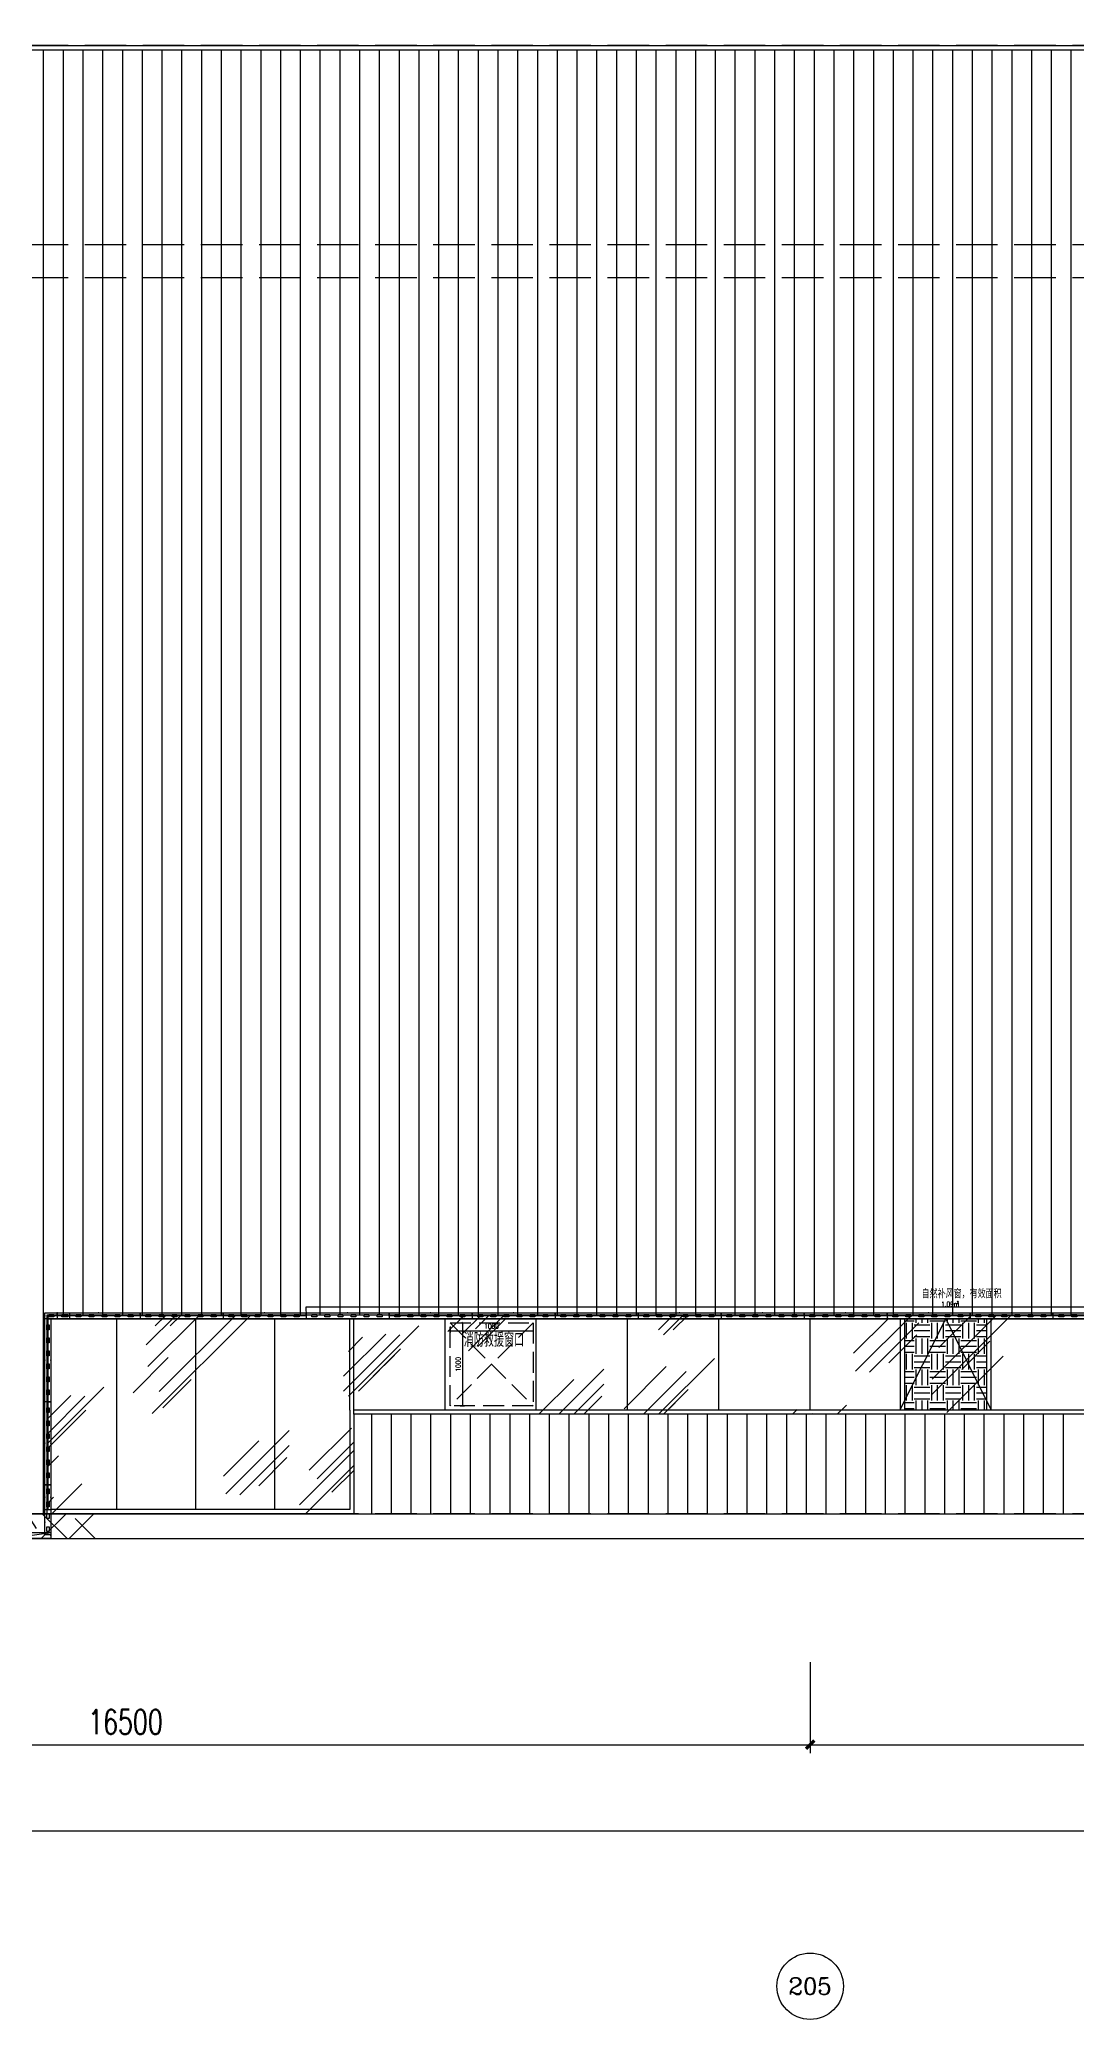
# Model space of a CAD drawing. Extents: x -2377130 to 293730, y -2 to 754590.
# Drawn here: x -1229179 to -1216687, y 511142 to 535010 of the extents above; entities that cross this region are included whole.
import ezdxf
from ezdxf.enums import TextEntityAlignment as Align

# ---------------------------------------------------------------- set-up
doc = ezdxf.new("R2010")
doc.units = 0
doc.header["$LTSCALE"] = 1000
doc.header["$MEASUREMENT"] = 0
for name, pattern in [('__DASH', [0.35, 0.25, -0.1]), ('DASH', [0.35, 0.25, -0.1]), ('DOTE', [2.42, 2, -0.2, 0.02, -0.2])]:
    doc.linetypes.add(name, pattern=pattern)
doc.layers.get('Defpoints').update_dxf_attribs({"color": 210})
for name, color, linetype in [('0 @ 1', 7, 'Continuous'), ('A-AXIS-D', 1, 'Continuous'), ('A-AXIS-DOTE', 14, 'DOTE'), ('A-HATCH-2', 251, 'Continuous'), ('A-LIN-V', 9, 'Continuous'), ('A-WINDOW', 140, 'Continuous'), ('AS-WALL', 40, 'Continuous'), ('DIM-照明', 3, 'Continuous'), ('EQUIP-照明', 3, 'Continuous'), ('PUB_DIM', 3, 'Continuous'), ('PUB_TEXT', 7, 'Continuous'), ('SPACE', 7, 'Continuous'), ('SPACE_HATCH', 8, 'Continuous'), ('建-文字', 7, 'Continuous'), ('照明-灯具', 3, 'Continuous')]:
    doc.layers.add(name, color=color, linetype=linetype)
doc.layers.add('A-WALL-HATCH', color=8, linetype='Continuous', lineweight=13)
doc.styles.add('_TCH_AXIS', font='COMPLEX', dxfattribs={"bigfont": 'GBCBIG'})
doc.styles.add('_TCH_DIM_T3', font='SIMPLEX', dxfattribs={"width": 0.705882, "bigfont": 'GBCBIG'})
doc.styles.add('_TCH_SPACE', font='SIMPLEX', dxfattribs={"height": 5, "bigfont": 'GBCBIG'})
doc.styles.add('_TEL_DIM', font='SIMPLEX', dxfattribs={"width": 0.8, "height": 3.5, "bigfont": 'HZTXT'})
doc.styles.add('A-DIM_T3', font='SIMPLEX', dxfattribs={"width": 0.705882, "bigfont": 'GBCBIG'})
doc.styles.add('A-STANDARD', font='SIMPLEX', dxfattribs={"bigfont": 'GBCBIG'})
doc.styles.add('TG_LINETYPE', font='SIMPLEX', dxfattribs={"width": 0.8, "height": 3, "bigfont": 'HZTXT'})
doc.linetypes.add('灯带', pattern='A,0.4,-0.9,["线条1",TG_LINETYPE,S=0.1,R=0,X=-0.8,Y=-0.15],0', length=1.3)
doc.dimstyles.new('_TCH_ARCH&&20', dxfattribs={"dimtxt": 59.5, "dimasz": 20, "dimexe": 20, "dimexo": 20, "dimgap": 25.25, "dimtad": 1, "dimdec": 0, "dimzin": 0, "dimdsep": 46, "dimtxsty": '_TCH_DIM_T3', "dimblk": 'ARCHTICK', "dimcen": 0.09, "dimclrt": 7, "dimazin": 2, "dimtfac": 1, "dimtdec": 0, "dimtix": 1, "dimtmove": 2, "dimatfit": 3, "dimfxl": 0, "dimtolj": 1, "dimtzin": 0, "dimarcsym": 0})

# ---------------------------------------------------------------- blocks, each defined once
blk = doc.blocks.new('_ArchTick')
at = {"color": 0, "linetype": 'ByBlock', "const_width": 0.4}
blk.add_lwpolyline([(-0.5, -0.5), (0.5, 0.5)], dxfattribs=at)
blk = doc.blocks.new('*D745')
at = {"layer": 'Defpoints', "color": 0}
for p in [(-1224234, 519517), (-1223234, 519517), (-1223234, 519444)]:
    blk.add_point(p, dxfattribs=at)
at = {"layer": 'PUB_DIM', "color": 0, "lineweight": -2}
for p, q in [((-1224234, 519497), (-1224234, 519424)), ((-1224234, 519444), (-1223234, 519444)), ((-1223234, 519497), (-1223234, 519424))]:
    blk.add_line(p, q, dxfattribs=at)
at = {"layer": 'PUB_DIM', "color": 0, "lineweight": -2, "xscale": 20, "yscale": 20, "zscale": 20, "rotation": 180}
blk.add_blockref('_ArchTick', (-1224234, 519444), dxfattribs=at)
at = {"layer": 'PUB_DIM', "color": 0, "lineweight": -2, "xscale": 20, "yscale": 20, "zscale": 20}
blk.add_blockref('_ArchTick', (-1223234, 519444), dxfattribs=at)
at = {"layer": 'PUB_DIM', "color": 7, "insert": (-1223734, 519499), "char_height": 59.5, "attachment_point": 5, "style": '_TCH_DIM_T3'}
blk.add_mtext('\\A1;1000', dxfattribs=at)
blk = doc.blocks.new('*D746')
at = {"layer": 'Defpoints', "color": 0}
for p in [(-1224132, 519539), (-1224081, 519539), (-1224132, 518539)]:
    blk.add_point(p, dxfattribs=at)
at = {"layer": 'PUB_DIM', "color": 0, "lineweight": -2}
for p, q in [((-1224112, 519539), (-1224061, 519539)), ((-1224081, 518539), (-1224081, 519539)), ((-1224112, 518539), (-1224061, 518539))]:
    blk.add_line(p, q, dxfattribs=at)
at = {"layer": 'PUB_DIM', "color": 0, "lineweight": -2, "xscale": 20, "yscale": 20, "zscale": 20}
for p, rotation in [((-1224081, 519539), 90), ((-1224081, 518539), 270)]:
    blk.add_blockref('_ArchTick', p, dxfattribs=dict(at, rotation=rotation))
at = {"layer": 'PUB_DIM', "color": 7, "insert": (-1224136, 519039), "char_height": 59.5, "attachment_point": 5, "rotation": 90, "style": '_TCH_DIM_T3'}
blk.add_mtext('\\A1;1000', dxfattribs=at)
blk = doc.blocks.new('12ZA')
at = {"color": 3}
for p, q in [((11454727, 202786), (11455727, 202786)), ((11454727, 202712), (11454727, 202786)), ((11454727, 202712), (11454727, 202737)), ((11455727, 202712), (11454727, 202712)), ((11454812, 202763), (11454871, 202763)), ((11454812, 202734), (11454812, 202763)), ((11454871, 202734), (11454812, 202734)), ((11454871, 202763), (11454871, 202734)), ((11454969, 202763), (11455028, 202763)), ((11454969, 202734), (11454969, 202763)), ((11455028, 202734), (11454969, 202734)), ((11455028, 202763), (11455028, 202734)), ((11455126, 202763), (11455185, 202763)), ((11455126, 202734), (11455126, 202763)), ((11455185, 202734), (11455126, 202734)), ((11455185, 202763), (11455185, 202734)), ((11455283, 202763), (11455342, 202763)), ((11455283, 202734), (11455283, 202763)), ((11455342, 202734), (11455283, 202734)), ((11455342, 202763), (11455342, 202734)), ((11455439, 202763), (11455499, 202763)), ((11455439, 202734), (11455439, 202763)), ((11455499, 202734), (11455439, 202734)), ((11455499, 202763), (11455499, 202734)), ((11455596, 202763), (11455656, 202763)), ((11455596, 202734), (11455596, 202763)), ((11455656, 202734), (11455596, 202734)), ((11455656, 202763), (11455656, 202734)), ((11455727, 202712), (11455727, 202786)), ((11455727, 202737), (11455727, 202712))]:
    blk.add_line(p, q, dxfattribs=at)
for p in [(11454727, 202749), (11454727, 202749), (11454727, 202749), (11455227, 202786), (11455227, 202786), (11455227, 202786), (11455227, 202712), (11455227, 202712), (11455227, 202712), (11455727, 202749), (11455727, 202749), (11455727, 202749), (11455727, 202749), (11455727, 202749)]:
    blk.add_point(p, dxfattribs=at)
at = {"color": 3, "style": '_TEL_DIM', "flags": 1}
for tag in ['REMARK', 'A']:
    blk.add_attdef(tag, text='', height=0.01, dxfattribs=at).set_placement((11455227, 202712), align=Align.MIDDLE_CENTER)
blk = doc.blocks.new('$equip_U$00000141(SEELE-PC)')
at = {"color": 8}
for p in [(-1, 0), (0, 0.074), (0, -0.074), (1, -0.024)]:
    blk.add_point(p, dxfattribs=at)
at = {"color": 8, "xscale": 0.002, "yscale": 0.002, "zscale": 0.002}
blk.add_blockref('12ZA', (-22910.454, -405.497), dxfattribs=at)
at = {"color": 7, "style": '_TEL_DIM', "flags": 1}
for tag in ['A', 'REMARK']:
    blk.add_attdef(tag, text='', height=0.00002, dxfattribs=at).set_placement((0, 0), align=Align.MIDDLE_CENTER)
blk = doc.blocks.new('$equip_U$00000080(LAPTOP-0UNQ9FSO)')
at = {"color": 4}
blk.add_blockref('$equip_U$00000141(SEELE-PC)', (1, 0.074), dxfattribs=at)
at = {"color": 7, "style": '_TEL_DIM', "flags": 1}
for tag in ['A', 'REMARK']:
    blk.add_attdef(tag, text='', height=0.00002, dxfattribs=at).set_placement((0, 0), align=Align.MIDDLE_CENTER)
blk = doc.blocks.new('az6')
at = {"color": 3}
for p, q in [((11456875, 202786), (11457175, 202786)), ((11456875, 202712), (11456875, 202786)), ((11456875, 202712), (11456875, 202737)), ((11456875, 202712), (11456875, 202737)), ((11457175, 202712), (11456875, 202712)), ((11457175, 202712), (11456875, 202712)), ((11456924, 202763), (11456983, 202763)), ((11456924, 202734), (11456924, 202763)), ((11456983, 202734), (11456924, 202734)), ((11456983, 202763), (11456983, 202734)), ((11457081, 202763), (11457140, 202763)), ((11457081, 202734), (11457081, 202763)), ((11457140, 202734), (11457081, 202734)), ((11457140, 202763), (11457140, 202734)), ((11457175, 202712), (11457175, 202786))]:
    blk.add_line(p, q, dxfattribs=at)
blk = doc.blocks.new('$equip_U$00000143(SEELE-PC)')
at = {"color": 8}
for p in [(-0.3, 0), (0, 0.074), (0.3, 0), (0, -0.074)]:
    blk.add_point(p, dxfattribs=at)
at = {"layer": '0 @ 1', "color": 8, "xscale": 0.002, "yscale": 0.002, "zscale": 0.002}
blk.add_blockref('az6', (-22914.05, -405.497), dxfattribs=at)
at = {"color": 7, "style": '_TEL_DIM', "flags": 1}
for tag in ['A', 'REMARK']:
    blk.add_attdef(tag, text='', height=0.00002, dxfattribs=at).set_placement((0, 0), align=Align.MIDDLE_CENTER)
blk = doc.blocks.new('$equip_U$00000082(LAPTOP-0UNQ9FSO)')
at = {"color": 4}
blk.add_blockref('$equip_U$00000143(SEELE-PC)', (0.3, 0.074), dxfattribs=at)
at = {"color": 7, "style": '_TEL_DIM', "flags": 1}
for tag in ['A', 'REMARK']:
    blk.add_attdef(tag, text='', height=0.00002, dxfattribs=at).set_placement((0, 0), align=Align.MIDDLE_CENTER)
blk = doc.blocks.new('12z7')
at = {"color": 3}
blk.add_lwpolyline([(12024483, 121558), (12024983, 121483), (12025483, 121558)], dxfattribs=at)
for p in [(12024483, 121520), (12024984, 121558), (12025483, 121520), (12024983, 121483)]:
    blk.add_point(p, dxfattribs=at)
at = {"layer": '照明-灯具', "color": 3}
for p, q in [((12024726, 121707), (12024659, 121607)), ((12024726, 121558), (12024726, 121707)), ((12024726, 121707), (12024792, 121607)), ((12024984, 121707), (12024917, 121607)), ((12024984, 121558), (12024984, 121707)), ((12024984, 121707), (12025050, 121607)), ((12025242, 121707), (12025175, 121607)), ((12025242, 121558), (12025242, 121707)), ((12025242, 121707), (12025308, 121607))]:
    blk.add_line(p, q, dxfattribs=at)
blk.add_lwpolyline([(12024483, 121558), (12025483, 121558), (12025483, 121483), (12024483, 121483)], close=True, dxfattribs=at)
for p in [(12024483, 121520), (12024983, 121558), (12024984, 121558), (12024483, 121483)]:
    blk.add_point(p, dxfattribs=at)
at = {"layer": '照明-灯具', "color": 3, "style": '_TEL_DIM', "flags": 1}
for tag in ['A', 'REMARK']:
    blk.add_attdef(tag, text='', height=0.01, dxfattribs=at).set_placement((12024984, 121558), align=Align.MIDDLE_CENTER)
blk = doc.blocks.new('$equip_U$00000150(SEELE-PC)')
at = {"color": 8}
for p in [(0, 0), (-1, -0.075), (0, -0.15), (1, -0.075)]:
    blk.add_point(p, dxfattribs=at)
at = {"color": 8, "xscale": 0.002, "yscale": 0.002, "zscale": 0.002}
blk.add_blockref('12z7', (-24049.967, -243.115), dxfattribs=at)
at = {"color": 7, "style": '_TEL_DIM', "flags": 1}
for tag in ['A', 'REMARK']:
    blk.add_attdef(tag, text='', height=0.00002, dxfattribs=at).set_placement((0, 0), align=Align.MIDDLE_CENTER)
blk = doc.blocks.new('$equip_U$00000075(LAPTOP-0UNQ9FSO)')
at = {"color": 4, "linetype": '灯带'}
blk.add_blockref('$equip_U$00000150(SEELE-PC)', (1, 0.15), dxfattribs=at)
at = {"color": 7, "style": '_TEL_DIM', "flags": 1}
for tag in ['A', 'REMARK']:
    blk.add_attdef(tag, text='', height=0.00002, dxfattribs=at).set_placement((0, 0), align=Align.MIDDLE_CENTER)

msp = doc.modelspace()

# ---------------------------------------------------------------- linework, layer by layer
at = {"layer": 'A-AXIS-D', "color": 8}
for p, q in [((-1219895, 515450), (-1219895, 514353.4)), ((-1219895, 515450), (-1219895, 514353.4)), ((-1236395, 514453.4), (-1219895, 514453.4)), ((-1219895, 514453.4), (-1203395, 514453.4)), ((-1237045, 513413.4), (-1153245, 513413.4))]:
    msp.add_line(p, q, dxfattribs=at)
msp.add_circle((-1219895, 511541.7), 400, dxfattribs=at)
at = {"layer": 'A-AXIS-DOTE', "color": 8, "linetype": '__DASH', "ltscale": 2}
for p, q in [((-1146235.9, 534937.5), (-1244054.1, 534937.5)), ((-1146235.9, 532537.5), (-1244054.1, 532537.5)), ((-1146235.9, 532137.5), (-1244054.1, 532137.5)), ((-1146235.9, 517237.5), (-1244054.1, 517237.5))]:
    msp.add_line(p, q, dxfattribs=at)
at = {"layer": 'A-HATCH-2', "color": 8, "linetype": 'Continuous'}
for p, q in [((-1229131, 517237.5), (-1229131, 534887.5)), ((-1228892.9, 519637.5), (-1228892.9, 534887.5)), ((-1228654.7, 519637.5), (-1228654.7, 534887.5)), ((-1228416.6, 519637.5), (-1228416.6, 534887.5)), ((-1228178.5, 519637.5), (-1228178.5, 534887.5)), ((-1227940.4, 519637.5), (-1227940.4, 534887.5)), ((-1227702.2, 519637.5), (-1227702.2, 534887.5)), ((-1227464.1, 519637.5), (-1227464.1, 534887.5)), ((-1227226, 519637.5), (-1227226, 534887.5)), ((-1226987.9, 519637.5), (-1226987.9, 534887.5)), ((-1226749.7, 519637.5), (-1226749.7, 534887.5)), ((-1226511.6, 519637.5), (-1226511.6, 534887.5)), ((-1226273.5, 519637.5), (-1226273.5, 534887.5)), ((-1226035.4, 519637.5), (-1226035.4, 534887.5)), ((-1225797.2, 519637.5), (-1225797.2, 534887.5)), ((-1225559.1, 519637.5), (-1225559.1, 534887.5)), ((-1225321, 519637.5), (-1225321, 534887.5)), ((-1225082.9, 519637.5), (-1225082.9, 534887.5)), ((-1224844.7, 519637.5), (-1224844.7, 534887.5)), ((-1224606.6, 519637.5), (-1224606.6, 534887.5)), ((-1224368.5, 519637.5), (-1224368.5, 534887.5)), ((-1224130.4, 519637.5), (-1224130.4, 534887.5)), ((-1223892.2, 519637.5), (-1223892.2, 534887.5)), ((-1223654.1, 519637.5), (-1223654.1, 534887.5)), ((-1223416, 519637.5), (-1223416, 534887.5)), ((-1223177.9, 519637.5), (-1223177.9, 534887.5)), ((-1222939.7, 519637.5), (-1222939.7, 534887.5)), ((-1222701.6, 519637.5), (-1222701.6, 534887.5)), ((-1222463.5, 519637.5), (-1222463.5, 534887.5)), ((-1222225.4, 519637.5), (-1222225.4, 534887.5)), ((-1221987.2, 519637.5), (-1221987.2, 534887.5)), ((-1221749.1, 519637.5), (-1221749.1, 534887.5)), ((-1221511, 519637.5), (-1221511, 534887.5)), ((-1221272.9, 519637.5), (-1221272.9, 534887.5)), ((-1221034.7, 519637.5), (-1221034.7, 534887.5)), ((-1220796.6, 519637.5), (-1220796.6, 534887.5)), ((-1220558.5, 519637.5), (-1220558.5, 534887.5)), ((-1220320.4, 519637.5), (-1220320.4, 534887.5)), ((-1220082.2, 519637.5), (-1220082.2, 534887.5)), ((-1219844.1, 519637.5), (-1219844.1, 534887.5)), ((-1219606, 519637.5), (-1219606, 534887.5)), ((-1219367.9, 519637.5), (-1219367.9, 534887.5)), ((-1219129.7, 519637.5), (-1219129.7, 534887.5)), ((-1218891.6, 519637.5), (-1218891.6, 534887.5)), ((-1218653.5, 519637.5), (-1218653.5, 534887.5)), ((-1218415.4, 519637.5), (-1218415.4, 534887.5)), ((-1218177.2, 519637.5), (-1218177.2, 534887.5)), ((-1217939.1, 519637.5), (-1217939.1, 534887.5)), ((-1217701, 519637.5), (-1217701, 534887.5)), ((-1217462.9, 519637.5), (-1217462.9, 534887.5)), ((-1217224.7, 519637.5), (-1217224.7, 534887.5)), ((-1216986.6, 519637.5), (-1216986.6, 534887.5)), ((-1216748.5, 519637.5), (-1216748.5, 534887.5)), ((-1225178.5, 517237.5), (-1225178.5, 518437.5)), ((-1224940.4, 517237.5), (-1224940.4, 518437.5)), ((-1224702.2, 517237.5), (-1224702.2, 518437.5)), ((-1224464.1, 517237.5), (-1224464.1, 518437.5)), ((-1224226, 517237.5), (-1224226, 518437.5)), ((-1223987.9, 517237.5), (-1223987.9, 518437.5)), ((-1223749.7, 517237.5), (-1223749.7, 518437.5)), ((-1223511.6, 517237.5), (-1223511.6, 518437.5)), ((-1223273.5, 517237.5), (-1223273.5, 518437.5)), ((-1223035.4, 517237.5), (-1223035.4, 518437.5)), ((-1222797.2, 517237.5), (-1222797.2, 518437.5)), ((-1222559.1, 517237.5), (-1222559.1, 518437.5)), ((-1222321, 517237.5), (-1222321, 518437.5)), ((-1222082.9, 517237.5), (-1222082.9, 518437.5)), ((-1221844.7, 517237.5), (-1221844.7, 518437.5)), ((-1221606.6, 517237.5), (-1221606.6, 518437.5)), ((-1221368.5, 517237.5), (-1221368.5, 518437.5)), ((-1221130.4, 517237.5), (-1221130.4, 518437.5)), ((-1220892.2, 517237.5), (-1220892.2, 518437.5)), ((-1220654.1, 517237.5), (-1220654.1, 518437.5)), ((-1220416, 517237.5), (-1220416, 518437.5)), ((-1220177.9, 517237.5), (-1220177.9, 518437.5)), ((-1219939.7, 517237.5), (-1219939.7, 518437.5)), ((-1219701.6, 517237.5), (-1219701.6, 518437.5)), ((-1219463.5, 517237.5), (-1219463.5, 518437.5)), ((-1219225.4, 517237.5), (-1219225.4, 518437.5)), ((-1218987.2, 517237.5), (-1218987.2, 518437.5)), ((-1218749.1, 517237.5), (-1218749.1, 518437.5)), ((-1218511, 517237.5), (-1218511, 518437.5)), ((-1218272.9, 517237.5), (-1218272.9, 518437.5)), ((-1218034.7, 517237.5), (-1218034.7, 518437.5)), ((-1217796.6, 517237.5), (-1217796.6, 518437.5)), ((-1217558.5, 517237.5), (-1217558.5, 518437.5)), ((-1217320.4, 517237.5), (-1217320.4, 518437.5)), ((-1217082.2, 517237.5), (-1217082.2, 518437.5)), ((-1216844.1, 517237.5), (-1216844.1, 518437.5)), ((-1229161.1, 516937.5), (-1228861.1, 517237.5)), ((-1228847.3, 516937.5), (-1229147.3, 517237.5)), ((-1228824.3, 516937.5), (-1228524.3, 517237.5)), ((-1228510.5, 516937.5), (-1228751.6, 517178.6))]:
    msp.add_line(p, q, dxfattribs=at)
at = {"layer": 'A-LIN-V', "color": 8}
for p, q in [((-1237045, 534937.5), (-1153245, 534937.5)), ((-1237045, 534887.5), (-1153245, 534887.5)), ((-1237045, 517237.5), (-1153245, 517237.5))]:
    msp.add_line(p, q, dxfattribs=at)
at = {"layer": 'A-LIN-V', "color": 8, "linetype": 'DASH'}
msp.add_lwpolyline([(-1224233.7, 519538.7), (-1223233.7, 519538.7), (-1223233.7, 518538.7), (-1224233.7, 518538.7)], close=True, dxfattribs=at)
for points in [[(-1224233.7, 519538.7), (-1223233.7, 518538.7)], [(-1223233.7, 519538.7), (-1224233.7, 518538.7)]]:
    msp.add_lwpolyline(points, dxfattribs=at)
at = {"layer": 'A-WALL-HATCH', "color": 8, "linetype": 'Continuous'}
for p, q in [((-1227895.9, 519273.2), (-1227531.7, 519637.5)), ((-1227873.6, 519014.4), (-1227250.5, 519637.5)), ((-1227823.8, 518445.3), (-1226631.7, 519637.5)), ((-1227786.2, 519502.9), (-1227651.7, 519637.5)), ((-1227739, 518710.1), (-1226811.7, 519637.5)), ((-1227606.2, 519503), (-1227471.7, 519637.5)), ((-1224258.8, 519435.6), (-1224057, 519637.5)), ((-1224078.8, 519415), (-1223856.4, 519637.5)), ((-1224012.1, 519202.3), (-1223577, 519637.5)), ((-1223927.3, 519467.2), (-1223757, 519637.5)), ((-1221724.1, 519455.7), (-1221542.3, 519637.5)), ((-1221724.1, 519635.7), (-1221722.3, 519637.5)), ((-1221664.1, 519395.7), (-1221422.3, 519637.5)), ((-1221544.1, 519455.7), (-1221362.3, 519637.5)), ((-1221364.1, 519635.7), (-1221362.3, 519637.5)), ((-1219348.2, 518956.8), (-1218667.6, 519637.5)), ((-1218425.2, 518859.8), (-1217647.6, 519637.5)), ((-1218425.2, 518679.8), (-1217467.6, 519637.5)), ((-1218342.8, 519242.3), (-1217947.6, 519637.5)), ((-1225518.8, 518895.6), (-1225009.7, 519404.7)), ((-1225518.8, 518715.6), (-1224840, 519394.4)), ((-1225458.8, 518655.6), (-1224610.3, 519504.1)), ((-1223898.8, 519255.7), (-1223559.4, 519595.1)), ((-1219373.1, 519172), (-1218948.8, 519596.2)), ((-1219178.5, 518946.5), (-1218584.5, 519540.5)), ((-1218948.8, 519056.2), (-1218609.4, 519395.7)), ((-1225458.8, 519195.6), (-1225289.1, 519365.3)), ((-1225338.8, 518715.7), (-1224829.7, 519224.8)), ((-1225158.8, 518895.7), (-1224904.2, 519150.2)), ((-1218247.6, 518458), (-1217568.8, 519136.8)), ((-1218067.6, 518977.4), (-1217728.2, 519316.9)), ((-1228053.6, 518695.6), (-1227629.3, 519119.9)), ((-1222922.3, 518437.5), (-1222379.3, 518980.5)), ((-1222137.5, 518502.2), (-1221628.4, 519011.4)), ((-1221902.3, 518437.5), (-1221388.4, 518951.4)), ((-1221722.3, 518437.5), (-1221049, 519110.8)), ((-1229090.3, 518078.9), (-1228405, 518764.1)), ((-1229090.3, 518378.9), (-1228804.4, 518664.7)), ((-1227693.5, 518515.6), (-1227354.1, 518855)), ((-1223162.3, 518437.5), (-1222743.5, 518856.2)), ((-1222742.3, 518437.5), (-1222379.3, 518800.5)), ((-1221662.3, 518437.5), (-1221363.5, 518736.2)), ((-1229090.3, 518198.9), (-1228634.7, 518654.4)), ((-1229090.3, 518618.9), (-1229083.8, 518625.3)), ((-1229090.3, 518018.9), (-1228624.4, 518484.7)), ((-1222622.3, 518437.5), (-1222404.1, 518655.6)), ((-1221662.3, 518437.5), (-1221522.9, 518576.8)), ((-1220107.6, 518437.5), (-1220051.9, 518493.2)), ((-1219867.6, 518437.5), (-1219857.3, 518447.7)), ((-1219567.6, 518437.5), (-1219457.9, 518547.1)), ((-1228953.5, 518155.6), (-1228699, 518410.2)), ((-1226937.7, 517476.8), (-1226174, 518240.4)), ((-1225932.2, 517762.2), (-1225423.1, 518271.3)), ((-1226962.5, 517691.9), (-1226538.3, 518116.2)), ((-1226768, 517466.5), (-1226174, 518060.4)), ((-1226048.6, 517345.8), (-1225393.6, 518000.9)), ((-1225837.1, 517656.8), (-1225393.6, 518100.3)), ((-1229090.3, 517797.7), (-1228953, 517935)), ((-1226538.3, 517576.2), (-1226198.9, 517915.6)), ((-1225977, 517237.5), (-1225393.6, 517820.9)), ((-1225657.1, 517497.4), (-1225393.6, 517760.9)), ((-1229031.7, 517237.5), (-1228672.4, 517596.8)), ((-1229090.3, 517358.9), (-1229011.8, 517437.4))]:
    msp.add_line(p, q, dxfattribs=at)
at = {"layer": 'A-WINDOW', "color": 8}
for p, q in [((-1229090.3, 517237.5), (-1229090.3, 519637.5)), ((-1229090.3, 519637.5), (-1169895, 519637.5)), ((-1229040.3, 517287.5), (-1229040.3, 519587.5)), ((-1229040.3, 519587.5), (-1169895, 519587.5)), ((-1228247.2, 517287.5), (-1228247.2, 519587.5)), ((-1227296, 517287.5), (-1227296, 519587.5)), ((-1226344.8, 517287.5), (-1226344.8, 519587.5)), ((-1225443.6, 518487.5), (-1225443.6, 519587.5)), ((-1225393.6, 518437.5), (-1225393.6, 519587.5)), ((-1224294.9, 518487.5), (-1224294.9, 519587.5)), ((-1223194.9, 518487.5), (-1223194.9, 519587.5)), ((-1222095, 518487.5), (-1222095, 519587.5)), ((-1220995, 518487.5), (-1220995, 519587.5)), ((-1219895, 518487.5), (-1219895, 519587.5)), ((-1218815.6, 518487.5), (-1218260.5, 519587.5)), ((-1218805.3, 518487.5), (-1218805.3, 519587.5)), ((-1218755.3, 518487.5), (-1218755.3, 519587.5)), ((-1218260.5, 519587.5), (-1217715.6, 518487.5)), ((-1217765.6, 518487.5), (-1217765.6, 519587.5)), ((-1217715.6, 518487.5), (-1217715.6, 519587.5)), ((-1225443.6, 518487.5), (-1225443.6, 517287.5)), ((-1169895, 518487.5), (-1225393.6, 518487.5)), ((-1168395, 518437.5), (-1225393.6, 518437.5)), ((-1225393.6, 518437.5), (-1225393.6, 517237.5)), ((-1225393.6, 517237.5), (-1229090.3, 517237.5)), ((-1225443.6, 517287.5), (-1229040.3, 517287.5))]:
    msp.add_line(p, q, dxfattribs=at)
at = {"layer": 'AS-WALL', "color": 8}
msp.add_line((-1244054.1, 516937.5), (-1146235.9, 516937.5), dxfattribs=at)
at = {"layer": 'DIM-照明', "color": 6}
for points in [[(-1170090, 535010), (-1170090, 519730), (-1225970, 519730), (-1225969, 519624.5), (-1229080, 519624.5), (-1229080, 517287.5)], [(-1170050, 535000), (-1170050, 519700), (-1201970, 519700), (-1201969, 519624.5), (-1224969, 519624.5)]]:
    msp.add_lwpolyline(points, dxfattribs=at)
at = {"layer": 'SPACE_HATCH', "color": 8, "linetype": 'Continuous'}
for p, q in [((-1218755.3, 519562.5), (-1218640, 519562.5)), ((-1218733.8, 519351.6), (-1218733.8, 519539.1)), ((-1218663.4, 519351.6), (-1218663.4, 519539.1)), ((-1218640, 519515.6), (-1218452.5, 519515.6)), ((-1218640, 519445.3), (-1218452.5, 519445.3)), ((-1218640, 519375), (-1218452.5, 519375)), ((-1218616.6, 519539.1), (-1218616.6, 519587.5)), ((-1218546.3, 519539.1), (-1218546.3, 519587.5)), ((-1218475.9, 519539.1), (-1218475.9, 519587.5)), ((-1218452.5, 519562.5), (-1218265, 519562.5)), ((-1218429.1, 519351.6), (-1218429.1, 519539.1)), ((-1218358.8, 519351.6), (-1218358.8, 519539.1)), ((-1218288.4, 519351.6), (-1218288.4, 519539.1)), ((-1218265, 519515.6), (-1218077.5, 519515.6)), ((-1218265, 519445.3), (-1218077.5, 519445.3)), ((-1218265, 519375), (-1218077.5, 519375)), ((-1218241.6, 519539.1), (-1218241.6, 519587.5)), ((-1218171.3, 519539.1), (-1218171.3, 519587.5)), ((-1218100.9, 519539.1), (-1218100.9, 519587.5)), ((-1218077.5, 519562.5), (-1217890, 519562.5)), ((-1218054.1, 519351.6), (-1218054.1, 519539.1)), ((-1217983.8, 519351.6), (-1217983.8, 519539.1)), ((-1217913.4, 519351.6), (-1217913.4, 519539.1)), ((-1217890, 519515.6), (-1217765.6, 519515.6)), ((-1217890, 519445.3), (-1217765.6, 519445.3)), ((-1217890, 519375), (-1217765.6, 519375)), ((-1217866.6, 519539.1), (-1217866.6, 519587.5)), ((-1217796.3, 519539.1), (-1217796.3, 519587.5)), ((-1218755.3, 519328.1), (-1218640, 519328.1)), ((-1218755.3, 519257.8), (-1218640, 519257.8)), ((-1218755.3, 519187.5), (-1218640, 519187.5)), ((-1218733.8, 518976.6), (-1218733.8, 519164.1)), ((-1218663.4, 518976.6), (-1218663.4, 519164.1)), ((-1218640, 519140.6), (-1218452.5, 519140.6)), ((-1218616.6, 519164.1), (-1218616.6, 519351.6)), ((-1218546.3, 519164.1), (-1218546.3, 519351.6)), ((-1218475.9, 519164.1), (-1218475.9, 519351.6)), ((-1218452.5, 519328.1), (-1218265, 519328.1)), ((-1218452.5, 519257.8), (-1218265, 519257.8)), ((-1218452.5, 519187.5), (-1218265, 519187.5)), ((-1218429.1, 518976.6), (-1218429.1, 519164.1)), ((-1218358.8, 518976.6), (-1218358.8, 519164.1)), ((-1218288.4, 518976.6), (-1218288.4, 519164.1)), ((-1218265, 519140.6), (-1218077.5, 519140.6)), ((-1218241.6, 519164.1), (-1218241.6, 519351.6)), ((-1218171.3, 519164.1), (-1218171.3, 519351.6)), ((-1218100.9, 519164.1), (-1218100.9, 519351.6)), ((-1218077.5, 519328.1), (-1217890, 519328.1)), ((-1218077.5, 519257.8), (-1217890, 519257.8)), ((-1218077.5, 519187.5), (-1217890, 519187.5)), ((-1218054.1, 518976.6), (-1218054.1, 519164.1)), ((-1217983.8, 518976.6), (-1217983.8, 519164.1)), ((-1217913.4, 518976.6), (-1217913.4, 519164.1)), ((-1217890, 519140.6), (-1217765.6, 519140.6)), ((-1217866.6, 519164.1), (-1217866.6, 519351.6)), ((-1217796.3, 519164.1), (-1217796.3, 519351.6)), ((-1218755.3, 518953.1), (-1218640, 518953.1)), ((-1218640, 519070.3), (-1218452.5, 519070.3)), ((-1218640, 519000), (-1218452.5, 519000)), ((-1218616.6, 518789.1), (-1218616.6, 518976.6)), ((-1218546.3, 518789.1), (-1218546.3, 518976.6)), ((-1218475.9, 518789.1), (-1218475.9, 518976.6)), ((-1218452.5, 518953.1), (-1218265, 518953.1)), ((-1218265, 519070.3), (-1218077.5, 519070.3)), ((-1218265, 519000), (-1218077.5, 519000)), ((-1218241.6, 518789.1), (-1218241.6, 518976.6)), ((-1218171.3, 518789.1), (-1218171.3, 518976.6)), ((-1218100.9, 518789.1), (-1218100.9, 518976.6)), ((-1218077.5, 518953.1), (-1217890, 518953.1)), ((-1217890, 519070.3), (-1217765.6, 519070.3)), ((-1217890, 519000), (-1217765.6, 519000)), ((-1217866.6, 518789.1), (-1217866.6, 518976.6)), ((-1217796.3, 518789.1), (-1217796.3, 518976.6)), ((-1218755.3, 518882.8), (-1218640, 518882.8)), ((-1218755.3, 518812.5), (-1218640, 518812.5)), ((-1218733.8, 518601.6), (-1218733.8, 518789.1)), ((-1218663.4, 518601.6), (-1218663.4, 518789.1)), ((-1218640, 518765.6), (-1218452.5, 518765.6)), ((-1218640, 518695.3), (-1218452.5, 518695.3)), ((-1218452.5, 518882.8), (-1218265, 518882.8)), ((-1218452.5, 518812.5), (-1218265, 518812.5)), ((-1218429.1, 518601.6), (-1218429.1, 518789.1)), ((-1218358.8, 518601.6), (-1218358.8, 518789.1)), ((-1218288.4, 518601.6), (-1218288.4, 518789.1)), ((-1218265, 518765.6), (-1218077.5, 518765.6)), ((-1218265, 518695.3), (-1218077.5, 518695.3)), ((-1218077.5, 518882.8), (-1217890, 518882.8)), ((-1218077.5, 518812.5), (-1217890, 518812.5)), ((-1218054.1, 518601.6), (-1218054.1, 518789.1)), ((-1217983.8, 518601.6), (-1217983.8, 518789.1)), ((-1217913.4, 518601.6), (-1217913.4, 518789.1)), ((-1217890, 518765.6), (-1217765.6, 518765.6)), ((-1217890, 518695.3), (-1217765.6, 518695.3)), ((-1218755.3, 518578.1), (-1218640, 518578.1)), ((-1218755.3, 518507.8), (-1218640, 518507.8)), ((-1218640, 518625), (-1218452.5, 518625)), ((-1218616.6, 518487.5), (-1218616.6, 518601.6)), ((-1218546.3, 518487.5), (-1218546.3, 518601.6)), ((-1218475.9, 518487.5), (-1218475.9, 518601.6)), ((-1218452.5, 518578.1), (-1218265, 518578.1)), ((-1218452.5, 518507.8), (-1218265, 518507.8)), ((-1218265, 518625), (-1218077.5, 518625)), ((-1218241.6, 518487.5), (-1218241.6, 518601.6)), ((-1218171.3, 518487.5), (-1218171.3, 518601.6)), ((-1218100.9, 518487.5), (-1218100.9, 518601.6)), ((-1218077.5, 518578.1), (-1217890, 518578.1)), ((-1218077.5, 518507.8), (-1217890, 518507.8)), ((-1217890, 518625), (-1217765.6, 518625)), ((-1217866.6, 518487.5), (-1217866.6, 518601.6)), ((-1217796.3, 518487.5), (-1217796.3, 518601.6))]:
    msp.add_line(p, q, dxfattribs=at)

# ---------------------------------------------------------------- block references
at = {"layer": 'A-AXIS-D', "color": 8, "xscale": 100, "yscale": 100, "zscale": 100}
msp.add_blockref('_ArchTick', (-1219895, 514453.4), dxfattribs=at)
at = {"layer": 'A-AXIS-D', "color": 8, "xscale": 100, "yscale": 100, "zscale": 100, "rotation": 180}
msp.add_blockref('_ArchTick', (-1219895, 514453.4), dxfattribs=at)
at = {"layer": 'EQUIP-照明', "color": 8, "xscale": 500, "yscale": 500, "zscale": 500}
msp.add_blockref('$equip_U$00000082(LAPTOP-0UNQ9FSO)', (-1229117, 519587.5), dxfattribs=at)
for name, p, rotation in [('$equip_U$00000080(LAPTOP-0UNQ9FSO)', (-1227969, 519661.5), 180), ('$equip_U$00000080(LAPTOP-0UNQ9FSO)', (-1226969, 519661.5), 180), ('$equip_U$00000080(LAPTOP-0UNQ9FSO)', (-1225969, 519661.5), 180), ('$equip_U$00000080(LAPTOP-0UNQ9FSO)', (-1224969, 519661.5), 180), ('$equip_U$00000080(LAPTOP-0UNQ9FSO)', (-1223969, 519661.5), 180), ('$equip_U$00000080(LAPTOP-0UNQ9FSO)', (-1222969, 519661.5), 180), ('$equip_U$00000080(LAPTOP-0UNQ9FSO)', (-1221969, 519661.5), 180), ('$equip_U$00000080(LAPTOP-0UNQ9FSO)', (-1220969, 519661.5), 180), ('$equip_U$00000080(LAPTOP-0UNQ9FSO)', (-1219969, 519661.5), 180), ('$equip_U$00000080(LAPTOP-0UNQ9FSO)', (-1218969, 519661.5), 180), ('$equip_U$00000080(LAPTOP-0UNQ9FSO)', (-1217969, 519661.5), 180), ('$equip_U$00000080(LAPTOP-0UNQ9FSO)', (-1216969, 519661.5), 180), ('$equip_U$00000080(LAPTOP-0UNQ9FSO)', (-1215969, 519661.5), 180), ('$equip_U$00000080(LAPTOP-0UNQ9FSO)', (-1229043, 518587.5), 90), ('$equip_U$00000080(LAPTOP-0UNQ9FSO)', (-1229043, 517587.5), 90), ('$equip_U$00000082(LAPTOP-0UNQ9FSO)', (-1229117, 517587.5), 270), ('$equip_U$00000082(LAPTOP-0UNQ9FSO)', (-1229117, 517287.5), 270), ('$equip_U$00000075(LAPTOP-0UNQ9FSO)', (-1230045, 516937.4), 1.728175058413292e-05)]:
    msp.add_blockref(name, p, dxfattribs=dict(at, rotation=rotation))

# ---------------------------------------------------------------- texts
at = {"layer": 'A-AXIS-D', "color": 7, "insert": (-1228145, 514728.4), "char_height": 297.5, "attachment_point": 5, "style": 'A-DIM_T3'}
msp.add_mtext('\\A1;16500', dxfattribs=at)
at = {"layer": 'PUB_TEXT', "color": 8, "style": '_TCH_AXIS'}
msp.add_text('205', height=202.97, dxfattribs=at).set_placement((-1220156, 511440.2), (-1219634, 511440.2), align=Align.FIT)
at = {"layer": 'SPACE', "color": 8, "style": '_TCH_SPACE'}
msp.add_text('自然补风窗，有效面积', height=96.45, dxfattribs=at).set_placement((-1218552.4, 519837.5))
at = {"layer": 'SPACE', "color": 8, "style": '_TCH_SPACE', "width": 0.705882}
for s, height, p in [('1.09m', 59.5, (-1218318.2, 519735.1)), ('2', 29.8, (-1218126.2, 519770.1))]:
    msp.add_text(s, height=height, dxfattribs=at).set_placement(p)
at = {"layer": '建-文字', "color": 8, "style": 'A-STANDARD'}
msp.add_text('消防救援窗口', height=168.79, dxfattribs=at).set_placement((-1224070, 519250))

# ---------------------------------------------------------------- dimensions: what is measured, and where the dimension line sits
at = {"layer": 'PUB_DIM', "color": 8}
for p1, p2, distance, picture, middle in [((-1224233.7, 519517.4), (-1223233.7, 519517.4), -73.3, '*D745', (-1223733.7, 519499.1)), ((-1224132.5, 518538.7), (-1224132.5, 519538.7), -51.4, '*D746', (-1224136.1, 519038.7))]:
    dim = msp.add_aligned_dim(p1=p1, p2=p2, distance=distance, dimstyle='_TCH_ARCH&&20', dxfattribs=at)
    dim.commit()
    dim.dimension.update_dxf_attribs({"geometry": picture, "text_midpoint": middle})

doc.saveas('drawing.dxf')
